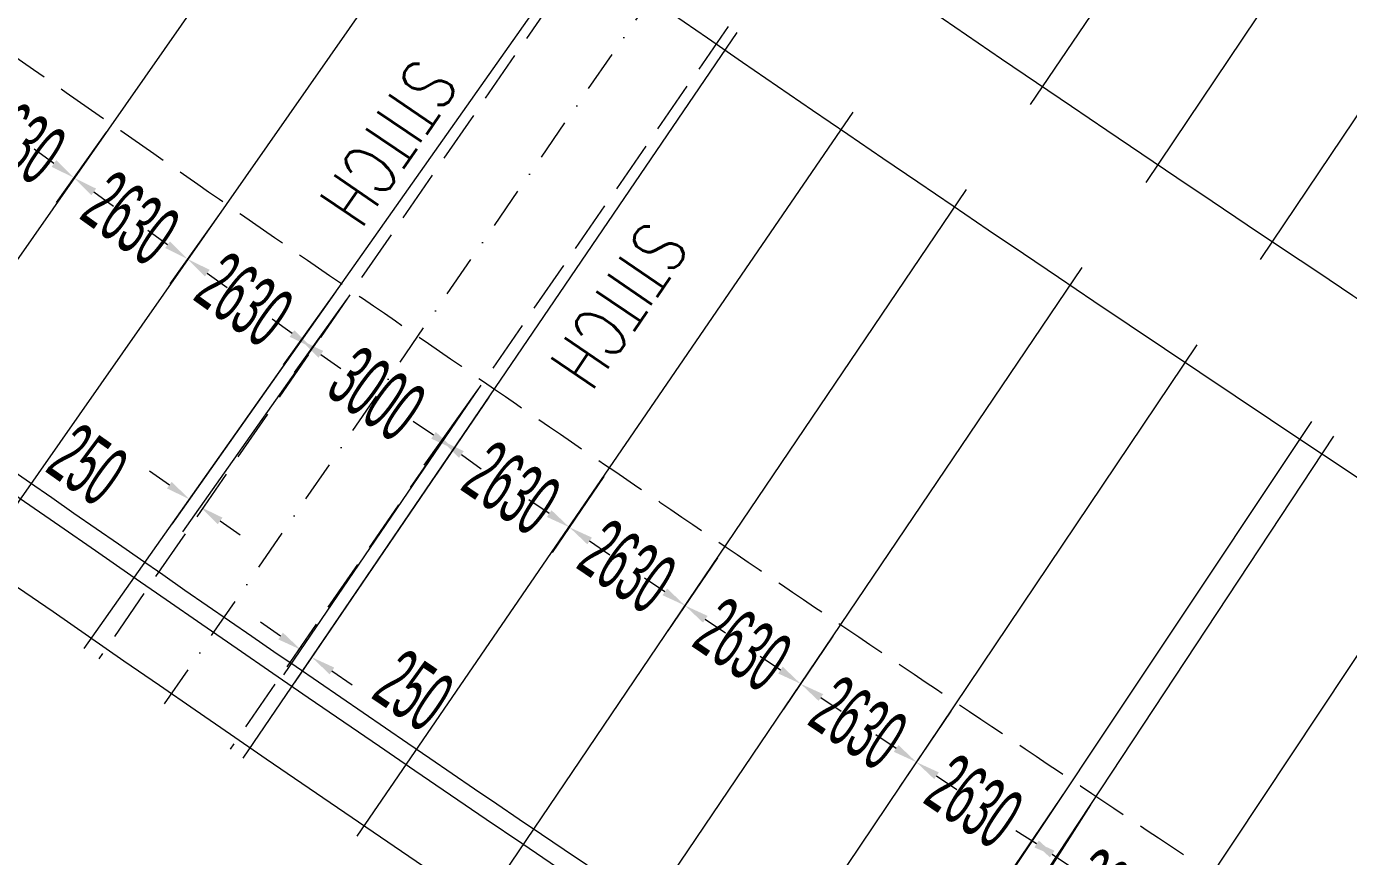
# Model space of a CAD drawing. Header units: millimetres. Extents: x 27228149 to 29012050, y 40856015 to 42918728.
# Drawn here: x 27741593 to 27766492, y 41950897 to 41966533 of the extents above; entities that cross this region are included whole.
import ezdxf

# ---------------------------------------------------------------- set-up
doc = ezdxf.new("R2010")
doc.units = ezdxf.units.MM
doc.header["$LTSCALE"] = 0.05
doc.linetypes.add('DGN Style 3', pattern=[27349.722329, 19535.51595, -7814.20638])
doc.linetypes.add('DGN Style 4', pattern=[31276.361035, 15628.41276, -7814.20638, 19.535516, -7814.20638])
doc.layers.get('Defpoints').update_dxf_attribs({"lineweight": 0})
for name, color, linetype, lineweight in [('InnerEdge_NB', 7, 'Continuous', 0), ('InnerEdge_SB', 7, 'Continuous', 0), ('OuterEdge_NB', 7, 'Continuous', 0), ('OuterEdge_SB', 7, 'Continuous', 0), ('PlacementCurve_NB', 1, 'DGN Style 3', 0), ('PlacementCurve_SB', 1, 'DGN Style 3', 0), ('S-_ANOT----_A-', 7, 'Continuous', 0), ('S-_ANOT----_T-', 7, 'Continuous', 0), ('S-_GRIDLINE_E- Adjusted', 6, 'DGN Style 4', 0), ('S-_SEG-----_E-NB', 3, 'Continuous', 13), ('S-_SEG-----_E-SB', 3, 'Continuous', 13), ('S-_WALLLBW-_E-', 40, 'Continuous', 13)]:
    doc.layers.add(name, color=color, linetype=linetype, lineweight=lineweight)
doc.styles.add('Styletxt', font='txt.shx')
doc.styles.add('StyleWORKING', font='WORKING.shx')
doc.dimstyles.new('dim300', dxfattribs={"dimtxt": 750, "dimasz": 750, "dimexe": 375, "dimexo": 375, "dimgap": 375, "dimtad": 1, "dimdec": 0, "dimzin": 11, "dimdsep": 46, "dimtxsty": 'StyleWORKING', "dimsah": 1, "dimcen": 0.09, "dimclrd": 7, "dimclre": 7, "dimadec": 4, "dimazin": 3, "dimtfac": 1, "dimtdec": 0, "dimtmove": 0, "dimatfit": 3, "dimfxl": 1, "dimtolj": 1, "dimtzin": 0, "dimlwd": 0, "dimlwe": 0, "dimarcsym": 0})

# ---------------------------------------------------------------- blocks, each defined once
blk = doc.blocks.new('*D16')
at = {"layer": 'Defpoints', "color": 0, "linetype": 'Continuous', "transparency": 16777216}
for p in [(27747485, 41961632), (27747692, 41961492), (27744660, 41957628)]:
    blk.add_point(p, dxfattribs=at)
at = {"layer": 'S-_ANOT----_A-', "linetype": 'Continuous', "transparency": 16777216}
for p, q in [((27747419, 41961538), (27744329, 41957158)), ((27747626, 41961398), (27744533, 41957014))]:
    blk.add_line(p, q, dxfattribs=at)
at = {"layer": 'S-_ANOT----_A-', "color": 7, "linetype": 'Continuous', "lineweight": 0, "transparency": 16777216}
for p, q in [((27744285, 41957893), (27743909, 41958158)), ((27745241, 41957219), (27745616, 41956954))]:
    blk.add_line(p, q, dxfattribs=at)
at = {"layer": 'S-_ANOT----_A-', "color": 7, "linetype": 'Continuous', "transparency": 16777216}
for points in [[(27744329, 41957956), (27744240, 41957831), (27744660, 41957628)], [(27745285, 41957281), (27745196, 41957156), (27744865, 41957484)]]:
    blk.add_solid(points, dxfattribs=at)
at = {"layer": 'S-_ANOT----_A-', "color": 0, "linetype": 'Continuous', "transparency": 16777216, "insert": (27742747, 41958278), "char_height": 1150, "attachment_point": 5, "rotation": 324.7975, "style": 'StyleWORKING'}
blk.add_mtext('\\A1;{\\W0.47826;\\C0;250}', dxfattribs=at)
blk = doc.blocks.new('*D826')
at = {"layer": 'Defpoints', "color": 0, "linetype": 'Continuous', "transparency": 16777216}
for p in [(27740975, 41966090), (27743164, 41964631), (27742486, 41963683)]:
    blk.add_point(p, dxfattribs=at)
at = {"layer": 'S-_ANOT----_A-', "linetype": 'Continuous', "transparency": 16777216}
for p, q in [((27740908, 41965997), (27740012, 41964745)), ((27743097, 41964538), (27742152, 41963215))]:
    blk.add_line(p, q, dxfattribs=at)
at = {"layer": 'S-_ANOT----_A-', "color": 7, "linetype": 'Continuous', "lineweight": 0, "transparency": 16777216}
for p, q in [((27739973, 41965480), (27739598, 41965747)), ((27742860, 41963415), (27743234, 41963148))]:
    blk.add_line(p, q, dxfattribs=at)
at = {"layer": 'S-_ANOT----_A-', "color": 7, "linetype": 'Continuous', "transparency": 16777216}
for points in [[(27740017, 41965542), (27739928, 41965417), (27740347, 41965212)], [(27742905, 41963478), (27742816, 41963353), (27742486, 41963683)]]:
    blk.add_solid(points, dxfattribs=at)
at = {"layer": 'S-_ANOT----_A-', "color": 0, "linetype": 'Continuous', "transparency": 16777216, "insert": (27741417, 41964449), "char_height": 1150, "attachment_point": 5, "rotation": 324.4365, "style": 'StyleWORKING'}
blk.add_mtext('\\A1;{\\W0.47826;\\C0;2630}', dxfattribs=at)
blk = doc.blocks.new('*D827')
at = {"layer": 'Defpoints', "color": 0, "linetype": 'Continuous', "transparency": 16777216}
for p in [(27743164, 41964631), (27745320, 41963125), (27744625, 41962153)]:
    blk.add_point(p, dxfattribs=at)
at = {"layer": 'S-_ANOT----_A-', "linetype": 'Continuous', "transparency": 16777216}
for p, q in [((27743097, 41964538), (27742152, 41963215)), ((27745253, 41963032), (27744291, 41961686))]:
    blk.add_line(p, q, dxfattribs=at)
at = {"layer": 'S-_ANOT----_A-', "color": 7, "linetype": 'Continuous', "lineweight": 0, "transparency": 16777216}
for p, q in [((27742112, 41963950), (27741738, 41964218)), ((27744999, 41961886), (27745374, 41961618))]:
    blk.add_line(p, q, dxfattribs=at)
at = {"layer": 'S-_ANOT----_A-', "color": 7, "linetype": 'Continuous', "transparency": 16777216}
for points in [[(27742156, 41964013), (27742067, 41963888), (27742486, 41963683)], [(27745044, 41961948), (27744955, 41961823), (27744625, 41962153)]]:
    blk.add_solid(points, dxfattribs=at)
at = {"layer": 'S-_ANOT----_A-', "color": 0, "linetype": 'Continuous', "transparency": 16777216, "insert": (27743556, 41962919), "char_height": 1150, "attachment_point": 5, "rotation": 324.4365, "style": 'StyleWORKING'}
blk.add_mtext('\\A1;{\\W0.47826;\\C0;2630}', dxfattribs=at)
blk = doc.blocks.new('*D828')
at = {"layer": 'Defpoints', "color": 0, "linetype": 'Continuous', "transparency": 16777216}
for p in [(27750362, 41959638), (27752531, 41958152), (27751819, 41957099)]:
    blk.add_point(p, dxfattribs=at)
at = {"layer": 'S-_ANOT----_A-', "linetype": 'Continuous', "transparency": 16777216}
for p, q in [((27750297, 41959543), (27749318, 41958097)), ((27752467, 41958057), (27751496, 41956623))]:
    blk.add_line(p, q, dxfattribs=at)
at = {"layer": 'S-_ANOT----_A-', "color": 7, "linetype": 'Continuous', "lineweight": 0, "transparency": 16777216}
for p, q in [((27749260, 41958831), (27748879, 41959089)), ((27752200, 41956841), (27752581, 41956583))]:
    blk.add_line(p, q, dxfattribs=at)
at = {"layer": 'S-_ANOT----_A-', "color": 7, "linetype": 'Continuous', "transparency": 16777216}
for points in [[(27749303, 41958895), (27749217, 41958768), (27749641, 41958573)], [(27752243, 41956905), (27752157, 41956778), (27751819, 41957099)]]:
    blk.add_solid(points, dxfattribs=at)
at = {"layer": 'S-_ANOT----_A-', "color": 0, "linetype": 'Continuous', "transparency": 16777216, "insert": (27750730, 41957837), "char_height": 1150, "attachment_point": 5, "rotation": 325.9045, "style": 'StyleWORKING'}
blk.add_mtext('\\A1;{\\W0.47826;\\C0;2630}', dxfattribs=at)
blk = doc.blocks.new('*D829')
at = {"layer": 'Defpoints', "color": 0, "linetype": 'Continuous', "transparency": 16777216}
for p in [(27752531, 41958152), (27754669, 41956618), (27753997, 41955624)]:
    blk.add_point(p, dxfattribs=at)
at = {"layer": 'S-_ANOT----_A-', "linetype": 'Continuous', "transparency": 16777216}
for p, q in [((27752467, 41958057), (27751496, 41956623)), ((27754605, 41956522), (27753675, 41955148))]:
    blk.add_line(p, q, dxfattribs=at)
at = {"layer": 'S-_ANOT----_A-', "color": 7, "linetype": 'Continuous', "lineweight": 0, "transparency": 16777216}
for p, q in [((27751438, 41957357), (27751057, 41957615)), ((27754378, 41955367), (27754759, 41955109))]:
    blk.add_line(p, q, dxfattribs=at)
at = {"layer": 'S-_ANOT----_A-', "color": 7, "linetype": 'Continuous', "transparency": 16777216}
for points in [[(27751481, 41957420), (27751395, 41957293), (27751819, 41957099)], [(27754421, 41955430), (27754335, 41955303), (27753997, 41955624)]]:
    blk.add_solid(points, dxfattribs=at)
at = {"layer": 'S-_ANOT----_A-', "color": 0, "linetype": 'Continuous', "transparency": 16777216, "insert": (27752909, 41956363), "char_height": 1150, "attachment_point": 5, "rotation": 325.9045, "style": 'StyleWORKING'}
blk.add_mtext('\\A1;{\\W0.47826;\\C0;2630}', dxfattribs=at)
blk = doc.blocks.new('*D830')
at = {"layer": 'Defpoints', "color": 0, "linetype": 'Continuous', "transparency": 16777216}
for p in [(27754669, 41956618), (27756847, 41955144), (27756174, 41954150)]:
    blk.add_point(p, dxfattribs=at)
at = {"layer": 'S-_ANOT----_A-', "linetype": 'Continuous', "transparency": 16777216}
for p, q in [((27754605, 41956522), (27753675, 41955148)), ((27756782, 41955048), (27755852, 41953674))]:
    blk.add_line(p, q, dxfattribs=at)
at = {"layer": 'S-_ANOT----_A-', "color": 7, "linetype": 'Continuous', "lineweight": 0, "transparency": 16777216}
for p, q in [((27753616, 41955882), (27753235, 41956140)), ((27756555, 41953892), (27756936, 41953635))]:
    blk.add_line(p, q, dxfattribs=at)
at = {"layer": 'S-_ANOT----_A-', "color": 7, "linetype": 'Continuous', "transparency": 16777216}
for points in [[(27753659, 41955946), (27753573, 41955819), (27753997, 41955624)], [(27756598, 41953956), (27756512, 41953829), (27756174, 41954150)]]:
    blk.add_solid(points, dxfattribs=at)
at = {"layer": 'S-_ANOT----_A-', "color": 0, "linetype": 'Continuous', "transparency": 16777216, "insert": (27755086, 41954889), "char_height": 1150, "attachment_point": 5, "rotation": 325.9045, "style": 'StyleWORKING'}
blk.add_mtext('\\A1;{\\W0.47826;\\C0;2630}', dxfattribs=at)
blk = doc.blocks.new('*D831')
at = {"layer": 'Defpoints', "color": 0, "linetype": 'Continuous', "transparency": 16777216}
for p in [(27756847, 41955144), (27759065, 41953729), (27758352, 41952676)]:
    blk.add_point(p, dxfattribs=at)
at = {"layer": 'S-_ANOT----_A-', "linetype": 'Continuous', "transparency": 16777216}
for p, q in [((27756782, 41955048), (27755852, 41953674)), ((27759001, 41953634), (27758030, 41952200))]:
    blk.add_line(p, q, dxfattribs=at)
at = {"layer": 'S-_ANOT----_A-', "color": 7, "linetype": 'Continuous', "lineweight": 0, "transparency": 16777216}
for p, q in [((27755794, 41954408), (27755413, 41954666)), ((27758733, 41952418), (27759114, 41952160))]:
    blk.add_line(p, q, dxfattribs=at)
at = {"layer": 'S-_ANOT----_A-', "color": 7, "linetype": 'Continuous', "transparency": 16777216}
for points in [[(27755837, 41954472), (27755751, 41954345), (27756174, 41954150)], [(27758776, 41952482), (27758690, 41952355), (27758352, 41952676)]]:
    blk.add_solid(points, dxfattribs=at)
at = {"layer": 'S-_ANOT----_A-', "color": 0, "linetype": 'Continuous', "transparency": 16777216, "insert": (27757264, 41953414), "char_height": 1150, "attachment_point": 5, "rotation": 325.9045, "style": 'StyleWORKING'}
blk.add_mtext('\\A1;{\\W0.47826;\\C0;2630}', dxfattribs=at)
blk = doc.blocks.new('*D832')
at = {"layer": 'Defpoints', "color": 0, "linetype": 'Continuous', "transparency": 16777216}
for p in [(27761697, 41951970), (27763888, 41950514), (27763220, 41949470)]:
    blk.add_point(p, dxfattribs=at)
at = {"layer": 'S-_ANOT----_A-', "linetype": 'Continuous', "transparency": 16777216}
for p, q in [((27761635, 41951873), (27760695, 41950401)), ((27763826, 41950417), (27762911, 41948985))]:
    blk.add_line(p, q, dxfattribs=at)
at = {"layer": 'S-_ANOT----_A-', "color": 7, "linetype": 'Continuous', "lineweight": 0, "transparency": 16777216}
for p, q in [((27760617, 41951134), (27760229, 41951381)), ((27763608, 41949222), (27763996, 41948974))]:
    blk.add_line(p, q, dxfattribs=at)
at = {"layer": 'S-_ANOT----_A-', "color": 7, "linetype": 'Continuous', "transparency": 16777216}
for points in [[(27760658, 41951198), (27760575, 41951069), (27761004, 41950886)], [(27763649, 41949287), (27763567, 41949157), (27763220, 41949470)]]:
    blk.add_solid(points, dxfattribs=at)
at = {"layer": 'S-_ANOT----_A-', "color": 0, "linetype": 'Continuous', "transparency": 16777216, "insert": (27762113, 41950179), "char_height": 1150, "attachment_point": 5, "rotation": 327.4208, "style": 'StyleWORKING'}
blk.add_mtext('\\A1;{\\W0.47826;\\C0;2630}', dxfattribs=at)
blk = doc.blocks.new('*D1246')
at = {"layer": 'Defpoints', "color": 0, "linetype": 'Continuous', "transparency": 16777216}
for p in [(27750156, 41959780), (27750365, 41959643), (27746761, 41954792)]:
    blk.add_point(p, dxfattribs=at)
at = {"layer": 'S-_ANOT----_A-', "linetype": 'Continuous', "transparency": 16777216}
for p, q in [((27750091, 41959685), (27746437, 41954317)), ((27750300, 41959548), (27746644, 41954176))]:
    blk.add_line(p, q, dxfattribs=at)
at = {"layer": 'S-_ANOT----_A-', "color": 7, "linetype": 'Continuous', "lineweight": 0, "transparency": 16777216}
for p, q in [((27746380, 41955051), (27746000, 41955310)), ((27747347, 41954393), (27747728, 41954134))]:
    blk.add_line(p, q, dxfattribs=at)
at = {"layer": 'S-_ANOT----_A-', "color": 7, "linetype": 'Continuous', "transparency": 16777216}
for points in [[(27746423, 41955114), (27746337, 41954987), (27746761, 41954792)], [(27747391, 41954456), (27747304, 41954329), (27746967, 41954651)]]:
    blk.add_solid(points, dxfattribs=at)
at = {"layer": 'S-_ANOT----_A-', "color": 0, "linetype": 'Continuous', "transparency": 16777216, "insert": (27748885, 41954024), "char_height": 1150, "attachment_point": 5, "rotation": 325.7567, "style": 'StyleWORKING'}
blk.add_mtext('\\A1;{\\W0.47826;\\C0;250}', dxfattribs=at)
blk = doc.blocks.new('*D1247')
at = {"layer": 'Defpoints', "color": 0, "linetype": 'Continuous', "transparency": 16777216}
for p in [(27745320, 41963125), (27747481, 41961625), (27746765, 41960624)]:
    blk.add_point(p, dxfattribs=at)
at = {"layer": 'S-_ANOT----_A-', "linetype": 'Continuous', "transparency": 16777216}
for p, q in [((27745253, 41963032), (27744291, 41961686)), ((27747414, 41961532), (27746430, 41960156))]:
    blk.add_line(p, q, dxfattribs=at)
at = {"layer": 'S-_ANOT----_A-', "color": 7, "linetype": 'Continuous', "lineweight": 0, "transparency": 16777216}
for p, q in [((27744251, 41962421), (27743877, 41962688)), ((27747139, 41960356), (27747513, 41960089))]:
    blk.add_line(p, q, dxfattribs=at)
at = {"layer": 'S-_ANOT----_A-', "color": 7, "linetype": 'Continuous', "transparency": 16777216}
for points in [[(27744296, 41962483), (27744206, 41962359), (27744625, 41962153)], [(27747183, 41960419), (27747094, 41960294), (27746765, 41960624)]]:
    blk.add_solid(points, dxfattribs=at)
at = {"layer": 'S-_ANOT----_A-', "color": 0, "linetype": 'Continuous', "transparency": 16777216, "insert": (27745696, 41961390), "char_height": 1150, "attachment_point": 5, "rotation": 324.4365, "style": 'StyleWORKING'}
blk.add_mtext('\\A1;{\\W0.47826;\\C0;2630}', dxfattribs=at)
blk = doc.blocks.new('*D1248')
at = {"layer": 'Defpoints', "color": 0, "linetype": 'Continuous', "transparency": 16777216}
for p in [(27747686, 41961483), (27750156, 41959781), (27749410, 41958737)]:
    blk.add_point(p, dxfattribs=at)
at = {"layer": 'S-_ANOT----_A-', "linetype": 'Continuous', "transparency": 16777216}
for p, q in [((27747619, 41961390), (27746636, 41960014)), ((27750090, 41959687), (27749076, 41958269))]:
    blk.add_line(p, q, dxfattribs=at)
at = {"layer": 'S-_ANOT----_A-', "color": 7, "linetype": 'Continuous', "lineweight": 0, "transparency": 16777216}
for p, q in [((27746596, 41960749), (27746222, 41961017)), ((27749784, 41958470), (27750159, 41958202))]:
    blk.add_line(p, q, dxfattribs=at)
at = {"layer": 'S-_ANOT----_A-', "color": 7, "linetype": 'Continuous', "transparency": 16777216}
for points in [[(27746641, 41960812), (27746551, 41960687), (27746970, 41960482)], [(27749829, 41958532), (27749740, 41958407), (27749410, 41958737)]]:
    blk.add_solid(points, dxfattribs=at)
at = {"layer": 'S-_ANOT----_A-', "color": 0, "linetype": 'Continuous', "transparency": 16777216, "insert": (27748191, 41959611), "char_height": 1150, "attachment_point": 5, "rotation": 324.4365, "style": 'StyleWORKING'}
blk.add_mtext('\\A1;{\\W0.47826;\\C0;3000}', dxfattribs=at)
blk = doc.blocks.new('*D1250')
at = {"layer": 'Defpoints', "color": 0, "linetype": 'Continuous', "transparency": 16777216}
for p in [(27759065, 41953729), (27761251, 41952267), (27760530, 41951202)]:
    blk.add_point(p, dxfattribs=at)
at = {"layer": 'S-_ANOT----_A-', "linetype": 'Continuous', "transparency": 16777216}
for p, q in [((27759001, 41953634), (27758030, 41952200)), ((27761187, 41952172), (27760208, 41950726))]:
    blk.add_line(p, q, dxfattribs=at)
at = {"layer": 'S-_ANOT----_A-', "color": 7, "linetype": 'Continuous', "lineweight": 0, "transparency": 16777216}
for p, q in [((27757971, 41952934), (27757591, 41953192)), ((27760911, 41950944), (27761292, 41950686))]:
    blk.add_line(p, q, dxfattribs=at)
at = {"layer": 'S-_ANOT----_A-', "color": 7, "linetype": 'Continuous', "transparency": 16777216}
for points in [[(27758014, 41952997), (27757928, 41952870), (27758352, 41952676)], [(27760954, 41951007), (27760868, 41950880), (27760530, 41951202)]]:
    blk.add_solid(points, dxfattribs=at)
at = {"layer": 'S-_ANOT----_A-', "color": 0, "linetype": 'Continuous', "transparency": 16777216, "insert": (27759442, 41951940), "char_height": 1150, "attachment_point": 5, "rotation": 325.9045, "style": 'StyleWORKING'}
blk.add_mtext('\\A1;{\\W0.47826;\\C0;2630}', dxfattribs=at)

msp = doc.modelspace()

# ---------------------------------------------------------------- linework, layer by layer
at = {"layer": 'InnerEdge_NB'}
msp.add_lwpolyline([(27283724.5, 42878514.7, -0.0568157), (27345588.8, 42682480.7), (27368075.3, 42566916.3, 0.0263705), (27393633.3, 42464653, 0.0426618), (27458420.2, 42303807.1, 0.1075608), (27699785.7, 42006839.6, 0.026969), (27783127.3, 41947329.2), (27839783.5, 41911319.6)], format="xyb", dxfattribs=at)
at = {"layer": 'InnerEdge_SB', "extrusion": (0, 0, -1)}
msp.add_lwpolyline([(-27784629.2, 41949692.3, 0.026969), (-27701533.2, 42009027.3, 0.1075608), (-27460918.9, 42305070.6, 0.0691101), (-27370363.7, 42569291.8)], format="xyb", dxfattribs=at)
at = {"layer": 'OuterEdge_NB', "extrusion": (0, 0, -1)}
msp.add_arc((-28292711.8, 42749092), 964150, 302.4392298, 306.3098111, dxfattribs=at)
at = {"layer": 'OuterEdge_SB', "extrusion": (0, 0, -1)}
msp.add_arc((-28292711.8, 42749092), 933050, 302.4392298, 308.6125683, dxfattribs=at)
at = {"layer": 'PlacementCurve_NB'}
msp.add_lwpolyline([(27288809.3, 42846343.4, -0.0480477), (27337834.2, 42680971.8), (27359958.8, 42567267.3, 0.0690894), (27451045.4, 42301107.2, 0.1079959), (27694979, 42000696.1, 0.0193193), (27725549.4, 41977271, 0.0146476), (27778701.6, 41940923.9), (27835716.4, 41904662.4)], format="xyb", dxfattribs=at)
at = {"layer": 'PlacementCurve_SB'}
msp.add_lwpolyline([(27305541.4, 42854039, -0.0482858), (27355899.2, 42684467.3), (27377998.9, 42570890.3, 0.0688708), (27467496.8, 42309348.2, 0.1110949), (27715510, 42007942.3, 0.028125), (27802629.8, 41947720.4), (27845874.9, 41921290)], format="xyb", dxfattribs=at)
at = {"layer": 'S-_GRIDLINE_E- Adjusted'}
msp.add_line((27744193.8, 41953771.2), (27786727.3, 42015498.6), dxfattribs=at)
at = {"layer": 'S-_SEG-----_E-NB'}
for p, q in [((27738393, 41957803.2), (27747860.9, 41971353.2)), ((27740549.1, 41956297.2), (27750017, 41969847.2)), ((27742678.4, 41954818.5), (27752207.7, 41968326)), ((27745674.3, 41952752.1), (27754976, 41966416.9)), ((27747824.7, 41951279.2), (27757164.8, 41964917.5)), ((27750039.2, 41949771.2), (27759299.3, 41963464.1)), ((27752215.3, 41948298.2), (27761478.4, 41961988.9)), ((27754416.7, 41946816.7), (27763641.2, 41960533.5)), ((27756631, 41945335.5), (27765799.3, 41959089.9)), ((27757107.4, 41945018.1), (27766215.4, 41958812.6)), ((27759278.4, 41943576), (27768425.6, 41957344.5))]:
    msp.add_line(p, q, dxfattribs=at)
at = {"layer": 'S-_SEG-----_E-NB', "linetype": 'DGN Style 3'}
for p, q in [((27752338.9, 41968235.6), (27742959.6, 41954623.8)), ((27754808.5, 41966532.4), (27745429.2, 41952920.5))]:
    msp.add_line(p, q, dxfattribs=at)
at = {"layer": 'S-_SEG-----_E-SB'}
for p, q in [((27760505.1, 41965062.8), (27769760.3, 41978758.9)), ((27762677.5, 41963592.5), (27771894.2, 41977314.6)), ((27764834.8, 41962141.2), (27774051.4, 41975863.2))]:
    msp.add_line(p, q, dxfattribs=at)
at = {"layer": 'S-_WALLLBW-_E-', "extrusion": (0, 0, -1)}
for radius, end in [(931300, 308.6125686), (932700, 308.6125686), (964500, 308.6122572), (965900, 308.6122572)]:
    msp.add_arc((-28292711.8, 42749092), radius, 302.4392298, end, dxfattribs=at)

# ---------------------------------------------------------------- texts
at = {"layer": 'S-_ANOT----_T-', "linetype": 'Continuous', "style": 'Styletxt', "width": 0.75}
for p in [(27748931, 41965987.8), (27753270.6, 41962923.1)]:
    msp.add_text('STITCH', height=1000, rotation=235.7568, dxfattribs=at).set_placement(p)

# ---------------------------------------------------------------- dimensions: what is measured, and where the dimension line sits
at = {"layer": 'S-_ANOT----_A-', "linetype": 'Continuous'}
for base, p1, p2, angle, override, picture, middle, turn in [((27742486, 41963682.9), (27740974.7, 41966090.4), (27743164.2, 41964631.5), 144.43648, {"dimscale": 1000, "dimtxt": 1.15, "dimasz": 0.46, "dimexe": 0.575, "dimexo": 0.115, "dimgap": 0.2875, "dimtad": 1, "dimjust": 0, "dimtih": 0, "dimtoh": 0, "dimlfac": 1, "dimsah": 1, "dimcen": 0, "dimse1": 0, "dimse2": 0, "dimclre": 256, "dimclrt": 0, "dimtol": 0, "dimtfac": 1, "dimtofl": 0, "dimtmove": 2, "dimatfit": 3, "dimfrac": 0, "dimtolj": 1, "dimlwe": 65535}, '*D826', (27741417.2, 41964448.7), 324.43648), ((27744625.3, 41962153.4), (27743164.2, 41964631.5), (27745320.3, 41963125.5), 144.43648, {"dimscale": 1000, "dimtxt": 1.15, "dimasz": 0.46, "dimexe": 0.575, "dimexo": 0.115, "dimgap": 0.2875, "dimtad": 1, "dimjust": 0, "dimtih": 0, "dimtoh": 0, "dimlfac": 1, "dimsah": 1, "dimcen": 0, "dimse1": 0, "dimse2": 0, "dimclre": 256, "dimclrt": 0, "dimtol": 0, "dimtfac": 1, "dimtofl": 0, "dimtmove": 2, "dimatfit": 3, "dimfrac": 0, "dimtolj": 1, "dimlwe": 65535}, '*D827', (27743556.4, 41962919.3), 324.43648), ((27746764.5, 41960623.9), (27745320.3, 41963125.5), (27747480.5, 41961625.4), 144.43648, {"dimscale": 1000, "dimtxt": 1.15, "dimasz": 0.46, "dimexe": 0.575, "dimexo": 0.115, "dimgap": 0.2875, "dimtad": 1, "dimjust": 0, "dimtih": 0, "dimtoh": 0, "dimlfac": 1, "dimsah": 1, "dimcen": 0, "dimse1": 0, "dimse2": 0, "dimclre": 256, "dimclrt": 0, "dimtol": 0, "dimtfac": 1, "dimtofl": 0, "dimtmove": 2, "dimatfit": 3, "dimfrac": 0, "dimtolj": 1, "dimlwe": 65535}, '*D1247', (27745695.7, 41961389.7), 324.43648), ((27744660.4, 41957628), (27747692.3, 41961492), (27747485.4, 41961632.3), 144.79749, {"dimscale": 1000, "dimtxt": 1.15, "dimasz": 0.46, "dimexe": 0.575, "dimexo": 0.115, "dimgap": 0.2875, "dimtad": 1, "dimtih": 0, "dimtoh": 0, "dimlfac": 1, "dimsah": 1, "dimcen": 0, "dimse1": 0, "dimse2": 0, "dimclre": 256, "dimclrt": 0, "dimtol": 0, "dimtfac": 1, "dimtofl": 0, "dimtmove": 2, "dimatfit": 3, "dimfrac": 0, "dimtolj": 1, "dimlwe": 65535}, '*D16', (27742746.6, 41958278.2), 324.79749), ((27749410.2, 41958737.2), (27747686.1, 41961483.1), (27750156.4, 41959780.9), 144.43648, {"dimscale": 1000, "dimtxt": 1.15, "dimasz": 0.46, "dimexe": 0.575, "dimexo": 0.115, "dimgap": 0.2875, "dimtad": 1, "dimjust": 0, "dimtih": 0, "dimtoh": 0, "dimlfac": 1, "dimsah": 1, "dimcen": 0, "dimse1": 0, "dimse2": 0, "dimclre": 256, "dimclrt": 0, "dimtol": 0, "dimtfac": 1, "dimtofl": 0, "dimtmove": 2, "dimatfit": 3, "dimfrac": 0, "dimtolj": 1, "dimlwe": 65535}, '*D1248', (27748191, 41959610.6), 324.43648), ((27746760.5, 41954792), (27750364.9, 41959642.9), (27750155.6, 41959779.7), 145.75668, {"dimscale": 1000, "dimtxt": 1.15, "dimasz": 0.46, "dimexe": 0.575, "dimexo": 0.115, "dimgap": 0.2875, "dimtad": 1, "dimtih": 0, "dimtoh": 0, "dimlfac": 1, "dimsah": 1, "dimcen": 0, "dimse1": 0, "dimse2": 0, "dimclre": 256, "dimclrt": 0, "dimtol": 0, "dimtfac": 1, "dimtofl": 0, "dimtmove": 2, "dimatfit": 3, "dimfrac": 0, "dimtolj": 1, "dimlwe": 65535}, '*D1246', (27748885.5, 41954024.3), 325.75668), ((27751818.6, 41957099), (27750361.7, 41959638.2), (27752531.5, 41958152), 145.90448, {"dimscale": 1000, "dimtxt": 1.15, "dimasz": 0.46, "dimexe": 0.575, "dimexo": 0.115, "dimgap": 0.2875, "dimtad": 1, "dimjust": 0, "dimtih": 0, "dimtoh": 0, "dimlfac": 1, "dimsah": 1, "dimcen": 0, "dimse1": 0, "dimse2": 0, "dimclre": 256, "dimclrt": 0, "dimtol": 0, "dimtfac": 1, "dimtofl": 0, "dimtmove": 2, "dimatfit": 3, "dimfrac": 0, "dimtolj": 1, "dimlwe": 65535}, '*D828', (27750730.5, 41957837.3), 325.90448), ((27753996.9, 41955624.4), (27752531.5, 41958152), (27754669.2, 41956617.7), 145.90448, {"dimscale": 1000, "dimtxt": 1.15, "dimasz": 0.46, "dimexe": 0.575, "dimexo": 0.115, "dimgap": 0.2875, "dimtad": 1, "dimjust": 0, "dimtih": 0, "dimtoh": 0, "dimlfac": 1, "dimsah": 1, "dimcen": 0, "dimse1": 0, "dimse2": 0, "dimclre": 256, "dimclrt": 0, "dimtol": 0, "dimtfac": 1, "dimtofl": 0, "dimtmove": 2, "dimatfit": 3, "dimfrac": 0, "dimtolj": 1, "dimlwe": 65535}, '*D829', (27752908.5, 41956362.8), 325.90448), ((27756174.5, 41954150.3), (27754669.2, 41956617.7), (27756846.8, 41955143.6), 145.90448, {"dimscale": 1000, "dimtxt": 1.15, "dimasz": 0.46, "dimexe": 0.575, "dimexo": 0.115, "dimgap": 0.2875, "dimtad": 1, "dimjust": 0, "dimtih": 0, "dimtoh": 0, "dimlfac": 1, "dimsah": 1, "dimcen": 0, "dimse1": 0, "dimse2": 0, "dimclre": 256, "dimclrt": 0, "dimtol": 0, "dimtfac": 1, "dimtofl": 0, "dimtmove": 2, "dimatfit": 3, "dimfrac": 0, "dimtolj": 1, "dimlwe": 65535}, '*D830', (27755086.5, 41954888.5), 325.90448), ((27758352.4, 41952676), (27756846.8, 41955143.6), (27759065.2, 41953729.1), 145.90448, {"dimscale": 1000, "dimtxt": 1.15, "dimasz": 0.46, "dimexe": 0.575, "dimexo": 0.115, "dimgap": 0.2875, "dimtad": 1, "dimjust": 0, "dimtih": 0, "dimtoh": 0, "dimlfac": 1, "dimsah": 1, "dimcen": 0, "dimse1": 0, "dimse2": 0, "dimclre": 256, "dimclrt": 0, "dimtol": 0, "dimtfac": 1, "dimtofl": 0, "dimtmove": 2, "dimatfit": 3, "dimfrac": 0, "dimtolj": 1, "dimlwe": 65535}, '*D831', (27757264.2, 41953414.3), 325.90448), ((27760530.3, 41951201.8), (27759065.2, 41953729.1), (27761251.2, 41952266.7), 145.90448, {"dimscale": 1000, "dimtxt": 1.15, "dimasz": 0.46, "dimexe": 0.575, "dimexo": 0.115, "dimgap": 0.2875, "dimtad": 1, "dimjust": 0, "dimtih": 0, "dimtoh": 0, "dimlfac": 1, "dimsah": 1, "dimcen": 0, "dimse1": 0, "dimse2": 0, "dimclre": 256, "dimclrt": 0, "dimtol": 0, "dimtfac": 1, "dimtofl": 0, "dimtmove": 2, "dimatfit": 3, "dimfrac": 0, "dimtolj": 1, "dimlwe": 65535}, '*D1250', (27759442.1, 41951940), 325.90448), ((27763220.4, 41949469.7), (27761696.9, 41951969.6), (27763888, 41950514.4), 147.42078, {"dimscale": 1000, "dimtxt": 1.15, "dimasz": 0.46, "dimexe": 0.575, "dimexo": 0.115, "dimgap": 0.2875, "dimtad": 1, "dimjust": 0, "dimtih": 0, "dimtoh": 0, "dimlfac": 1, "dimsah": 1, "dimcen": 0, "dimse1": 0, "dimse2": 0, "dimclre": 256, "dimclrt": 0, "dimtol": 0, "dimtfac": 1, "dimtofl": 0, "dimtmove": 2, "dimatfit": 3, "dimfrac": 0, "dimtolj": 1, "dimlwe": 65535}, '*D832', (27762113.1, 41950178.9), 327.42078)]:
    dim = msp.add_linear_dim(base=base, p1=p1, p2=p2, angle=angle, text='{\\W0.47826;\\C0;<>}', dimstyle='dim300', override=override, dxfattribs=at)
    dim.commit()
    dim.dimension.update_dxf_attribs({"geometry": picture, "text_midpoint": middle, "dimtype": 160, "text_rotation": turn})

doc.saveas('drawing.dxf')
